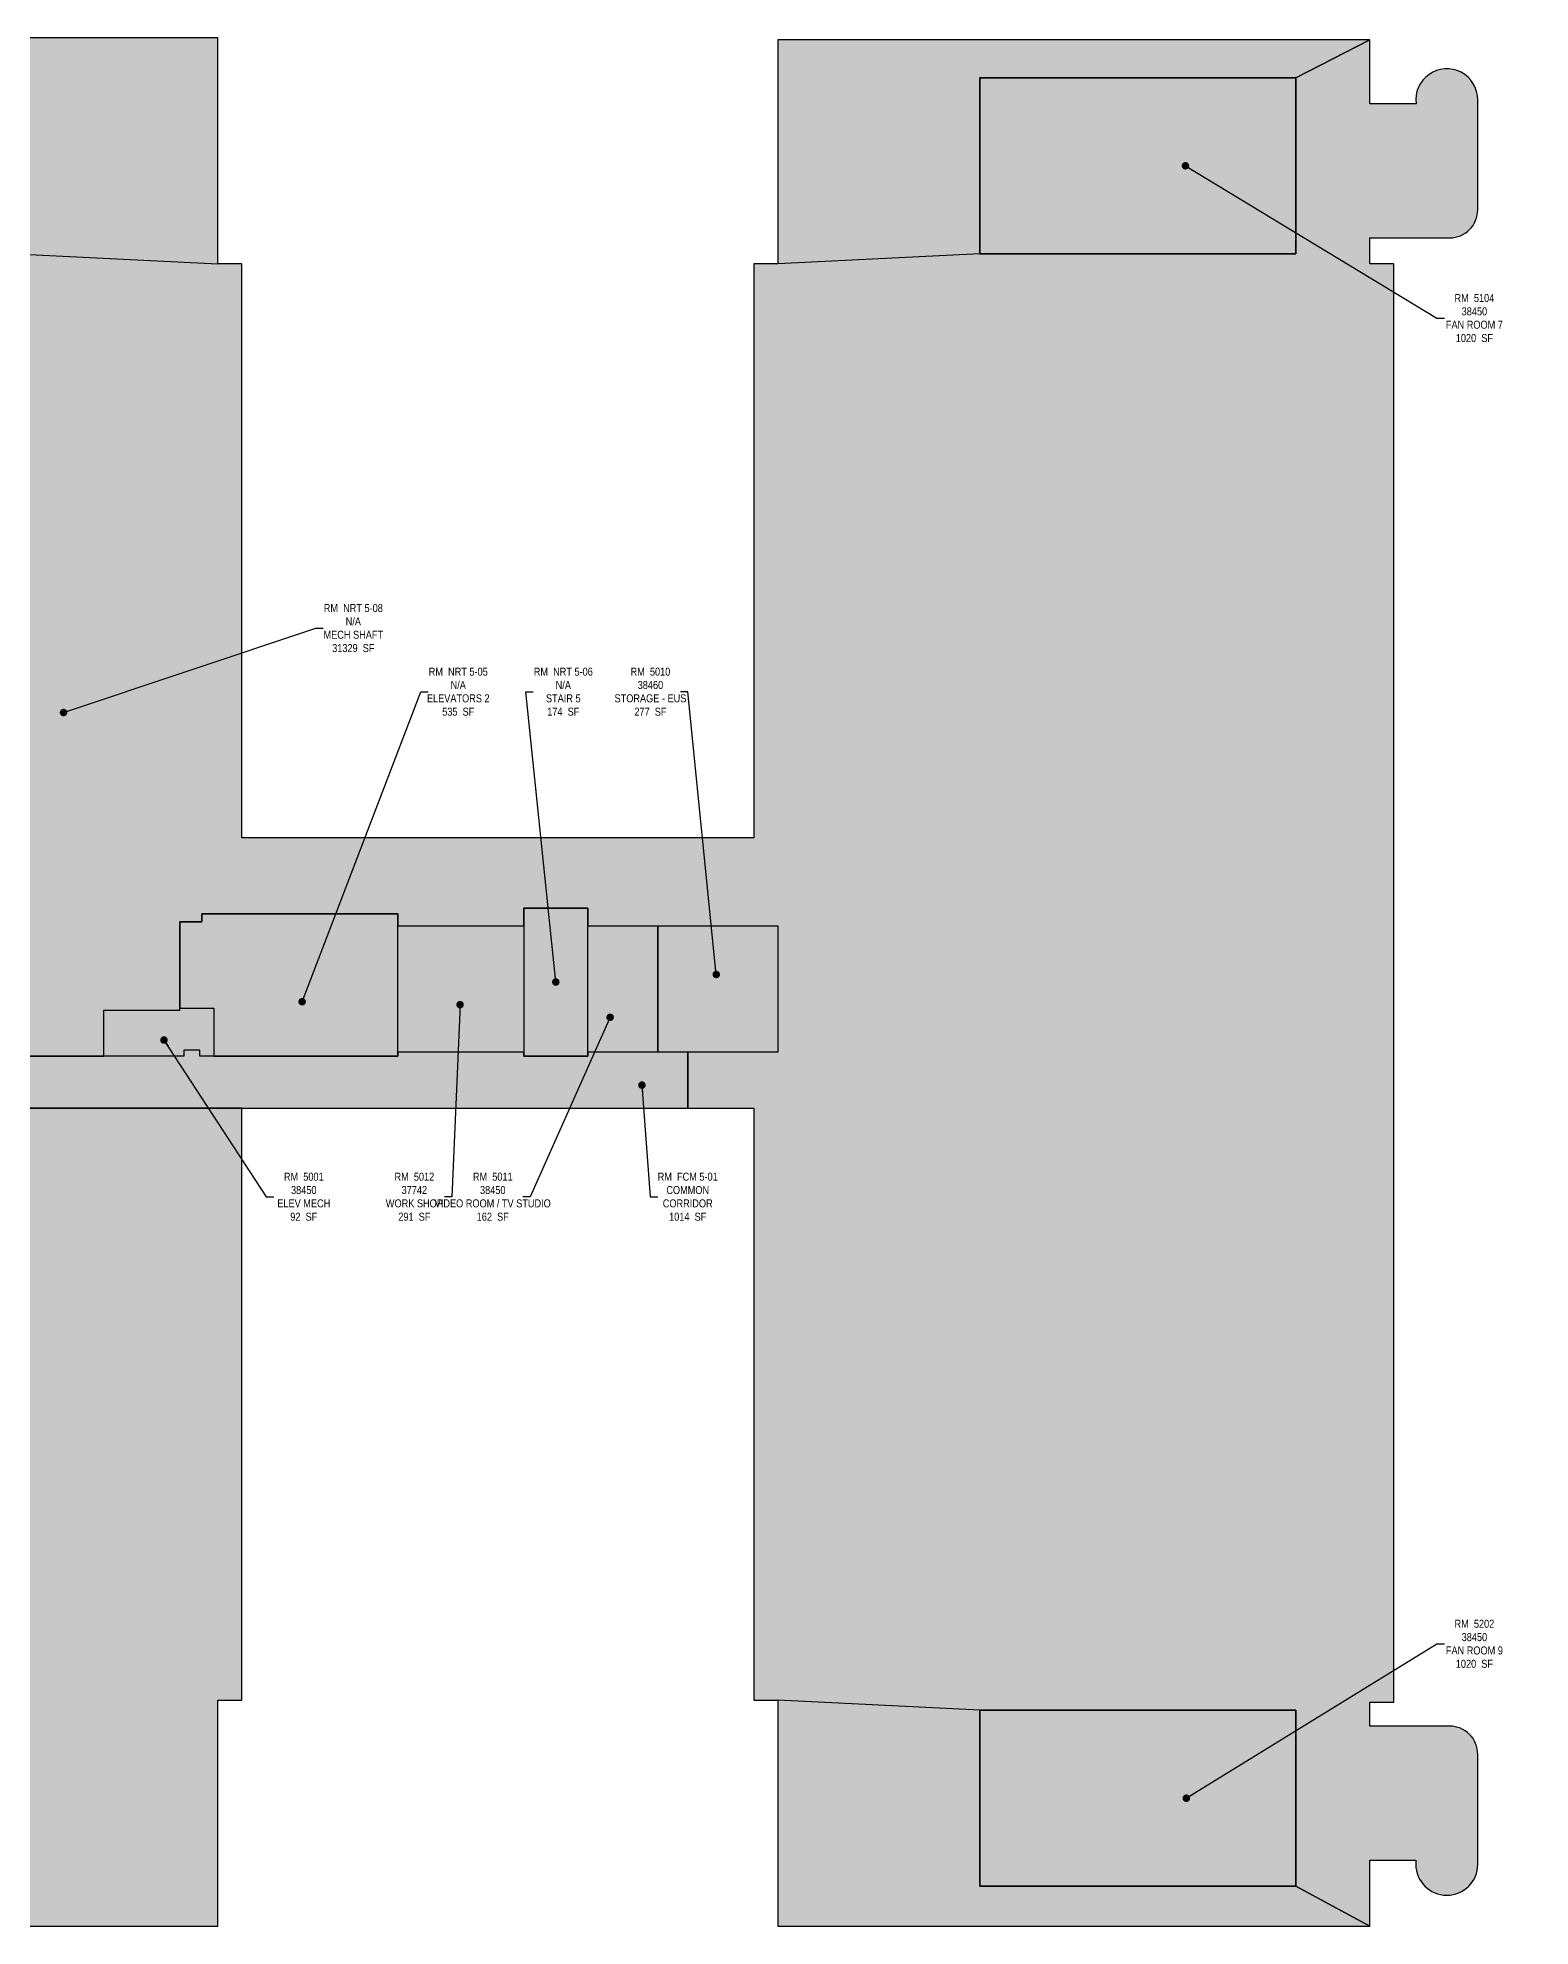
# Model space of a CAD drawing. Header units: inches. Extents: x 2553 to 7741, y 1667 to 4873.
# Drawn here: x 5316 to 7741, y 1667 to 4735 of the extents above; entities that cross this region are included whole.
import ezdxf

# ---------------------------------------------------------------- set-up
doc = ezdxf.new("R2010")
doc.units = ezdxf.units.IN
doc.header["$MEASUREMENT"] = 0
for name, color, linetype in [('0-LABEL', 3, 'Continuous'), ('1-NRT', 200, 'Continuous'), ('1-NRT-PTN', 253, 'Continuous'), ('3-FCM', 190, 'Continuous'), ('3-FCM-PTN', 9, 'Continuous'), ('4-OCC', 6, 'Continuous'), ('4-OCC-PTN', 95, 'Continuous')]:
    doc.layers.add(name, color=color, linetype=linetype)
doc.styles.add('ArialN', font='ARIALN.TTF')
doc.dimstyles.new('AB-195', dxfattribs={"dimscale": 195, "dimtxt": 0.070312, "dimasz": 0.0625, "dimexe": 0.0625, "dimexo": 0.125, "dimgap": 0.25, "dimtad": 0, "dimdec": 4, "dimrnd": 0.0625, "dimzin": 0, "dimdsep": 46, "dimlunit": 4, "dimtxsty": 'ArialN', "dimblk": 'ARCHTICK', "dimcen": 0.0625, "dimclrd": 256, "dimclre": 256, "dimclrt": 256, "dimadec": 0, "dimazin": 0, "dimtfac": 1, "dimtdec": 4, "dimtofl": 0, "dimtmove": 2, "dimatfit": 3, "dimldrblk": 'DOT', "dimfxl": 0, "dimfrac": 2, "dimtolj": 1, "dimtzin": 0, "dimlwd": -1, "dimlwe": -1, "dimarcsym": 0})

# ---------------------------------------------------------------- blocks, each defined once
blk = doc.blocks.new('_ArchTick')
at = {"const_width": 0.15}
blk.add_lwpolyline([(-0.5, -0.5), (0.5, 0.5)], dxfattribs=at)
blk = doc.blocks.new('_Dot')
at = {"lineweight": -2}
blk.add_line((-0.5, 0), (-1, 0), dxfattribs=at)
at = {"const_width": 0.5}
blk.add_lwpolyline([(-0.25, 0, 1), (0.25, 0, 1)], format="xyb", close=True, dxfattribs=at)

msp = doc.modelspace()

# ---------------------------------------------------------------- hatches: boundary and pattern name
at = {"layer": '1-NRT-PTN'}
h = msp.add_hatch(color=256, dxfattribs=at)
h.paths.add_polyline_path([(4948.3, 3292), (4948.3, 3080.7), (5422.8, 3080.7), (5422.8, 3155.5), (5546.3, 3155.5), (5546.3, 3298.5), (5582, 3298.5), (5582, 3311.5), (5900.5, 3311.5), (5900.5, 3292), (6105.3, 3292), (6105.3, 3321.2), (6209.3, 3321.2), (6209.3, 3292), (6518, 3292), (6518, 3087.2), (6371.8, 3087.2), (6371.8, 2996.2), (6479, 2996.2), (6479, 2034.2), (6518, 2034.2), (6846.3, 2018), (7359.8, 2018), (7359.8, 1732), (7480, 1667), (7480, 1774.2), (7554.7, 1774.2), (7554.7, 1767.7, 1), (7655.5, 1767.7), (7655.5, 1946.5, 0.414214), (7610, 1992), (7480, 1992), (7480, 2031), (7519, 2031), (7519, 4367.7), (7480, 4367.7), (7480, 4410), (7610, 4410, 0.414214), (7655.5, 4455.5), (7655.5, 4634.3, 1.066888), (7555.2, 4627.7), (7480, 4627.7), (7480, 4731.7), (7359.8, 4670), (7359.8, 4384), (6846.3, 4384), (6518, 4367.7), (6479, 4367.7), (6479, 3435), (5647, 3435), (5647, 4367.7), (5608, 4367.7), (5279.8, 4384), (4766.3, 4384), (4766.3, 4670), (4646, 4735), (4646, 4627.7), (4571.3, 4627.7), (4571.3, 4634.3, 1.000001), (4470.5, 4634.3), (4470.5, 4455.5, 0.414214), (4516, 4410), (4646, 4410), (4646, 4367.7), (4607, 4367.7), (4607, 3435), (4607, 3428.5), (4648, 3428.5), (4648, 3411), (4654, 3411), (4654, 3318), (4646, 3318), (4646, 3292), (4678.5, 3292)])
h.paths.add_polyline_path([(5608, 4367.7), (5608, 4735), (4646, 4735), (4766.3, 4670), (5279.8, 4670), (5279.8, 4384)], flags=16)
h.paths.add_polyline_path([(6518, 4367.7), (6846.3, 4384), (6846.3, 4670), (7359.8, 4670), (7480, 4731.7), (6518, 4731.7)], flags=16)
h.paths.add_polyline_path([(6846.3, 2018), (6518, 2034.2), (6518, 1667), (7480, 1667), (7359.8, 1732), (6846.3, 1732)], flags=17)
for points in [[(6105.3, 3321.2), (6105.3, 3165.2), (6105.3, 3080.7), (6209.3, 3080.7), (6209.3, 3321.2)], [(5900.5, 3080.7), (5900.5, 3311.5), (5582, 3311.5), (5582, 3298.5), (5546.3, 3298.5), (5546.3, 3158.7), (5601.5, 3158.7), (5601.5, 3080.7)], [(5647, 2996.2), (3712, 2996.2), (3712, 2989.7), (3712, 2967), (4607, 2967), (4607, 2034.2), (4646, 2034.2), (4766.3, 2018), (5279.8, 2018), (5279.8, 1732), (4766.3, 1732), (4766.3, 1667), (5608, 1667), (5608, 2034.2), (5647, 2034.2)]]:
    msp.add_hatch(color=256, dxfattribs=at).paths.add_polyline_path(points)
at = {"layer": '3-FCM-PTN'}
msp.add_hatch(color=256, dxfattribs=at).paths.add_polyline_path([(4675.3, 2996.2), (6371.8, 2996.2), (6371.8, 3087.2), (6209.3, 3087.2), (6209.3, 3080.7), (6105.3, 3080.7), (6105.3, 3087.2), (5900.5, 3087.2), (5900.5, 3080.7), (5578.8, 3080.7), (5578.8, 3090.5), (5552.8, 3090.5), (5552.8, 3080.7), (4675.3, 3080.7)])
at = {"layer": '4-OCC-PTN'}
for color, points in [(55, [(6846.3, 4384), (7359.8, 4384), (7359.8, 4670), (6846.3, 4670)]), (222, [(5900.5, 3292), (6105.3, 3292), (6105.3, 3087.2), (5900.5, 3087.2)]), (55, [(6323, 3292), (6323, 3087.2), (6209.3, 3087.2), (6209.3, 3292)]), (51, [(6323, 3292), (6518, 3292), (6518, 3087.2), (6323, 3087.2)]), (55, [(5546.3, 3155.5), (5422.8, 3155.5), (5422.8, 3080.7), (5552.8, 3080.7), (5552.8, 3090.5), (5578.8, 3090.5), (5578.8, 3080.7), (5601.5, 3080.7), (5601.5, 3158.7), (5546.3, 3158.7)]), (55, [(6846.3, 2018), (6846.3, 1732), (7359.8, 1732), (7359.8, 2018)])]:
    msp.add_hatch(color=color, dxfattribs=at).paths.add_polyline_path(points)

# ---------------------------------------------------------------- linework, layer by layer
at = {"layer": '1-NRT'}
msp.add_lwpolyline([(4948.3, 3080.7), (5422.8, 3080.7), (5422.8, 3155.5), (5546.3, 3155.5), (5546.3, 3298.5), (5582, 3298.5), (5582, 3311.5), (5900.5, 3311.5), (5900.5, 3292), (6105.3, 3292), (6105.3, 3321.2), (6209.3, 3321.2), (6209.3, 3292), (6518, 3292), (6518, 3087.2), (6371.8, 3087.2), (6371.8, 2996.2), (6371.8, 2996.2), (6479, 2996.2), (6479, 2034.2), (6518, 2034.2), (6518, 1667), (7480, 1667), (7359.8, 1732), (6846.3, 1732), (6846.3, 2018), (7359.8, 2018), (7359.8, 1732), (7480, 1667), (7480, 1774.2), (7554.7, 1774.2), (7554.7, 1767.7, 1), (7655.5, 1767.7), (7655.5, 1946.5, 0.414214), (7610, 1992), (7480, 1992), (7480, 2031), (7519, 2031), (7519, 4367.7), (7480, 4367.7), (7480, 4410), (7610, 4410, 0.414214), (7655.5, 4455.5), (7655.5, 4634.3, 1.066888), (7555.2, 4627.7), (7480, 4627.7), (7480, 4731.7), (7359.8, 4670), (7359.8, 4384), (6846.3, 4384), (6846.3, 4670), (7359.8, 4670), (7480, 4731.7), (6518, 4731.7), (6518, 4367.7), (6479, 4367.7), (6479, 3435), (6479, 3435), (5647, 3435), (5647, 4367.7), (5608, 4367.7), (5608, 4735), (4646, 4735)], format="xyb", dxfattribs=at)
for points in [[(6105.3, 3321.2), (6105.3, 3165.2), (6105.3, 3165.2), (6105.3, 3080.7), (6209.3, 3080.7), (6209.3, 3321.2)], [(5900.5, 3080.7), (5900.5, 3311.5), (5582, 3311.5), (5582, 3298.5), (5546.3, 3298.5), (5546.3, 3158.7), (5601.5, 3158.7), (5601.5, 3080.7)]]:
    msp.add_lwpolyline(points, close=True, dxfattribs=at)
msp.add_lwpolyline([(4766.3, 1667), (5608, 1667), (5608, 2034.2), (5647, 2034.2), (5647, 2996.2), (5647, 2996.2), (3712, 2996.2)], dxfattribs=at)
at = {"layer": '1-NRT-PTN'}
for p, q in [((5279.8, 4384), (5608, 4367.7)), ((6846.3, 4384), (6518, 4367.7)), ((6846.3, 2018), (6518, 2034.2))]:
    msp.add_line(p, q, dxfattribs=at)
at = {"layer": '3-FCM'}
msp.add_lwpolyline([(4675.3, 2996.2), (6371.8, 2996.2), (6371.8, 3087.2), (6209.3, 3087.2), (6209.3, 3080.7), (6105.3, 3080.7), (6105.3, 3087.2), (5900.5, 3087.2), (5900.5, 3080.7), (5578.8, 3080.7), (5578.8, 3090.5), (5552.8, 3090.5), (5552.8, 3080.7), (4675.3, 3080.7)], close=True, dxfattribs=at)
at = {"layer": '4-OCC'}
for points in [[(6846.3, 4384), (7359.8, 4384), (7359.8, 4670), (6846.3, 4670)], [(6846.3, 4384), (7359.8, 4384), (7359.8, 4670), (6846.3, 4670)], [(5900.5, 3292), (6105.3, 3292), (6105.3, 3087.2), (5900.5, 3087.2)], [(6323, 3292), (6323, 3087.2), (6209.3, 3087.2), (6209.3, 3292)], [(6323, 3292), (6518, 3292), (6518, 3087.2), (6323, 3087.2)], [(6846.3, 2018), (6846.3, 1732), (7359.8, 1732), (7359.8, 2018)], [(6846.3, 2018), (7359.8, 2018), (7359.8, 1732), (6846.3, 1732)]]:
    msp.add_lwpolyline(points, close=True, dxfattribs=at)
msp.add_lwpolyline([(5422.8, 3080.7), (5422.8, 3155.5), (5546.3, 3155.5), (5546.3, 3158.7), (5601.5, 3158.7), (5601.5, 3080.7), (5578.8, 3080.7), (5578.8, 3090.5), (5552.8, 3090.5), (5552.8, 3080.7), (5422.8, 3080.7)], dxfattribs=at)

# ---------------------------------------------------------------- texts
at = {"layer": '0-LABEL', "char_height": 13, "attachment_point": 5, "style": 'ArialN'}
for s, insert in [('RM  5104\\P38450\\PFAN ROOM 7\\P1020  SF', (7650, 4279.6)), ('RM  NRT 5-08\\PN/A\\PMECH SHAFT\\P31329  SF', (5828.3, 3775.9)), ('RM  NRT 5-05\\PN/A\\PELEVATORS 2\\P535  SF', (5998.8, 3672.6)), ('RM  NRT 5-06\\PN/A\\PSTAIR 5\\P174  SF', (6169.5, 3672.6)), ('RM  5010\\P38460\\PSTORAGE - EUS\\P277  SF', (6311.1, 3672.6)), ('RM  5001\\P38450\\PELEV MECH\\P92  SF', (5747.8, 2852.1)), ('RM  5012\\P37742\\PWORK SHOP\\P291  SF', (5927.5, 2852.1)), ('RM  5011\\P38450\\PVIDEO ROOM / TV STUDIO\\P162  SF', (6054.9, 2852.1)), ('RM  FCM 5-01\\PCOMMON\\PCORRIDOR\\P1014  SF', (6371.7, 2852.1)), ('RM  5202\\P38450\\PFAN ROOM 9\\P1020  SF', (7650, 2125.8))]:
    msp.add_mtext(s, dxfattribs=dict(at, insert=insert))

# ---------------------------------------------------------------- leaders
at = {"layer": '0-LABEL', "annotation_type": 0, "has_hookline": 1}
for points, hookline_direction, text_width in [([(7180.5, 4527), (7589.1, 4279.6), (7601.3, 4279.6)], 0, 90.7), ([(5357.4, 3638.8), (5767.3, 3775.9), (5779.5, 3775.9)], 0, 95.4), ([(5745.1, 3168.9), (5937.9, 3672.6), (5950.1, 3672.6)], 0, 99.8), ([(6157.3, 3201), (6108.6, 3672.6), (6120.8, 3672.6)], 0, 94.1), ([(6418.1, 3213.2), (6372, 3672.6), (6359.8, 3672.6)], 1, 115.2), ([(6001.8, 3164.2), (5988.5, 2852.1), (5976.3, 2852.1)], 1, 91.8), ([(6245.6, 3143.6), (6115.8, 2852.1), (6103.6, 2852.1)], 1, 188), ([(5520.6, 3106.7), (5686.8, 2852.1), (5699, 2852.1)], 0, 83.6), ([(6297.3, 3033.5), (6310.7, 2852.1), (6322.9, 2852.1)], 0, 93.7), ([(7181.9, 1875), (7589.1, 2125.8), (7601.3, 2125.8)], 0, 90.8)]:
    msp.add_leader(points, dimstyle='AB-195', dxfattribs=dict(at, hookline_direction=hookline_direction, text_width=text_width))

doc.saveas('drawing.dxf')
